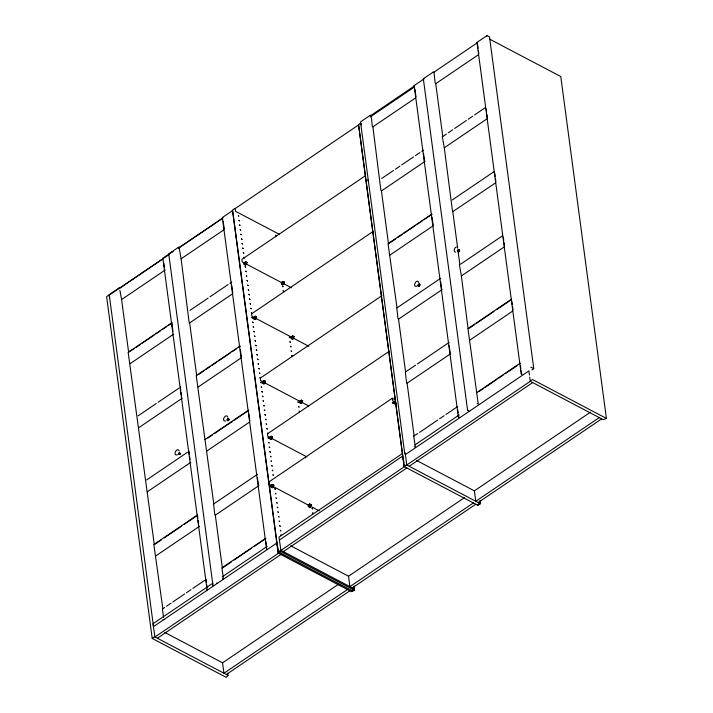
<?xml version="1.0" encoding="UTF-8"?>
<svg xmlns="http://www.w3.org/2000/svg" width="713" height="713" viewBox="0 0 713 713"><rect width="100%" height="100%" fill="white"/><g stroke="black" fill="none" stroke-linecap="round" stroke-linejoin="round"><path stroke-width="1.07" d="M227.723 673.277L228.008 675.363L226.19 677.35L152.226 638.447L106.611 296.581L109.107 294.968M152.226 638.447L154.721 636.834L228.008 675.363M353.978 585.943L354.566 590.355L351.491 591.674L278.159 553.101L232.59 211.137M278.159 553.101L280.646 551.497L354.566 590.355M353.693 586.674L353.969 588.76L352.16 590.747L278.195 551.844L232.581 209.978L235.076 208.365M404.173 466.543L358.559 124.534M479.002 504.029L480.535 503.752L406.535 464.867L404.128 466.445L358.514 124.641L360.671 123.028M404.048 466.48L406.615 464.894M119.624 288.293L163.322 258.561M180.344 386.803L180.763 390.136M222.741 218L179.132 247.554L181.102 258.81L189.114 322.347L189.658 322.9L196.699 375.715L196.235 375.742L213.802 503.895L257.411 474.35M244.443 263.4L244.737 264.291M239.844 346.188L196.325 375.555M248.391 410.278L204.881 439.645M281.876 283.507L282.17 283.926M389.146 351.357L267.464 433.825L267.794 436.285L269.559 437.274L269.772 438.869C271.448 441.329 274.068 436.187 271.1 436.231L269.559 437.274M268.783 482.033L392.31 398.255L395.332 399.824M271.43 486.453L271.724 486.872M265.494 538.467L221.903 567.887L223.481 579.027M300.253 402.248L300.547 402.667M308.765 506.078L309.255 506.471L308.747 506.185M365.377 175.772L241.894 259.389L242.224 261.849L243.989 262.847L244.202 264.434C245.878 266.903 248.498 261.76 245.53 261.796L243.989 262.847M414.52 86.059L414.146 85.587L424.11 78.831M392.31 398.255L392.658 400.822L395.76 402.471L395.973 404.066L394.111 403.594M402.435 453.53L278.961 537.147L280.94 550.365L404.423 466.676M431.623 214.239L388.032 243.668L397.034 307.856L440.643 278.311M511.667 299.059L467.978 328.666L478.236 404.013L477.175 403.496M227.295 419.734A1.087 0.668 -62.3 0 0 227.937 420.688A1.087 0.668 -62.3 0 0 228.793 419.191A1.087 0.668 -62.3 0 0 227.714 419.012C229.372 418.647 227.242 421.472 227.349 419.627M457.96 250.655C458.129 252.723 459.849 248.997 458.12 250.316M153.527 625.809L153.562 626.406M207.171 589.464L207.198 590.061M213.035 585.07L213.071 585.667M266.671 548.725L267.215 549.589M404.815 453.129L404.85 453.726M458.459 416.775L459.003 417.64L458.423 415.073M467.657 409.948L469.297 411.383M521.301 373.594L521.845 374.459L521.123 370.822M457.621 249.942L457.345 250.423M244.202 264.434L245.53 261.796M244.461 264.416L245.682 262.01L244.265 262.972L244.461 264.416L245.593 265.013L246.823 262.607M253.881 318.871L255.209 316.233L253.668 317.276L253.881 318.871C255.557 321.331 258.168 316.189 255.209 316.233M256.493 317.044L255.272 319.442M281.537 284.068L282.874 281.43L281.332 282.473L281.537 284.068C283.221 286.528 285.833 281.385 282.874 281.43M281.795 284.041L283.016 281.644L281.599 282.598L281.795 284.041L282.936 284.647L284.157 282.241M262.366 381.589C261.912 386.214 265.842 377.703 262.366 381.589L260.601 380.59L260.307 378.104L381.954 295.672M264.095 383.674L265.191 381.357M262.58 383.184C264.256 385.644 266.867 380.501 263.908 380.546M291.216 338.497L292.544 335.859L291.002 336.91L291.216 338.497C292.891 340.966 295.512 335.814 292.544 335.859M293.836 336.67L292.615 339.076M271.1 436.231L270.156 438.762L271.252 436.445L269.835 437.399L270.022 438.843L271.296 439.36L272.384 437.042M301.243 400.171L300.173 402.64L301.563 403.371L302.642 400.902L301.243 400.171L299.701 401.223L299.915 402.809L301.563 403.371M302.535 400.982L301.314 403.389M271.092 487.015L272.419 484.377L270.878 485.419L271.092 487.015C272.963 489.965 275.334 482.549 272.268 486.15L271.154 485.544L272.571 484.59L271.35 486.997L271.154 485.544M273.712 485.188L272.482 487.594L272.295 486.141L272.482 487.745M308.221 505.054C307.766 509.679 311.697 501.168 308.221 505.054L269.086 484.35M311.046 504.813L309.825 507.219M310.084 507.201L311.153 504.742L309.611 505.784L310.084 507.201L308.684 506.471M118.857 288.204L119.722 288.105M172.501 251.849L172.974 251.52M178.366 247.464L179.221 247.366M232.01 211.11L232.483 210.781M370.154 115.515L371.125 115.453L372.346 126.308L372.89 126.861L380.894 190.398L381.437 190.959L388.487 243.766L395.751 238.846M432.996 72.334L433.967 72.271L435.188 83.127L435.732 83.679L442.773 136.495L446.409 134.035M486.631 35.989L487.104 35.65L489.51 36.916L533.77 368.657L531.951 369.887M278.195 551.782L280.69 550.231L353.969 588.76M179.061 453.067L179.756 453.521L178.758 453.887M169.088 254.577L109.151 295.2L109.615 297.927M171.993 322.677L128.18 352.382L154.302 544.634L161.566 539.714M367.828 179.774L367.961 180.781M171.878 322.65L172.92 331.393M262.972 382.025L262.963 382.783M270.174 437.72L270.806 438.985L270.673 437.978M197.528 514.929L153.848 544.536L162.849 608.733L164.667 607.494M433.308 72.004L423.344 78.751L467.594 410.412M521.239 374.067L476.988 42.406L486.952 35.65M370.466 115.185L360.502 121.932L404.752 453.593M433.852 72.245L477.452 42.691M371.01 115.426L414.618 85.872M358.648 124.882L235.121 208.597L235.584 211.324L279.478 234.408M370.225 116.959L414.458 86.986M212.973 585.542L168.723 253.881L178.687 247.126M232.322 210.781L222.358 217.527L266.609 549.188M153.464 626.281L109.214 294.621L119.178 287.865M172.813 251.52L162.849 258.266L207.109 589.927M178.303 248.329L222.536 218.356M435.732 83.679L478.423 54.749M372.89 126.861L415.581 97.931M181.102 258.81L223.802 229.88M119.909 290.432L121.593 299.549L165.202 270.004M245.593 265.165L245.406 263.569L246.93 262.536M448.227 132.805L452.773 129.721M454.582 128.492L466.4 120.488M468.209 119.258L472.755 116.183M474.573 114.945L485.473 107.556M381.749 178.446L393.558 170.443M395.376 169.213L399.922 166.129M401.74 164.899L413.549 156.896M415.367 155.666L419.904 152.591M421.722 151.361L423.54 150.122M189.97 310.396L208.134 298.079M209.952 296.849L228.124 284.532M229.942 283.302L231.761 282.072M128.269 352.204L134.097 348.666M135.916 347.436L140.452 344.361M142.27 343.131L154.079 335.128M155.897 333.889L160.443 330.814M162.261 329.584L166.797 326.509M168.616 325.271L171.343 323.426M442.773 136.495L442.31 136.522L444.279 147.778L486.979 118.839M381.437 190.959L425.046 161.405M189.658 322.9L232.349 293.97M130.149 363.639L173.758 334.094M284.264 282.161L282.722 283.204L245.379 263.578M373.255 231.36L251.573 313.827L252.019 316.412L255.058 318.007L256.6 316.964M253.944 317.401L255.352 316.438L254.131 318.845L253.944 317.401L255.076 317.998L255.272 319.602M452.238 199.97L494.029 171.655M397.569 237.607L402.114 234.532M403.932 233.303L415.741 225.299M417.56 224.069L422.096 220.985M423.914 219.756L432.096 214.221M198.517 374.485L203.971 370.787M205.79 369.557L210.326 366.482M212.144 365.252L216.69 362.168M218.508 360.938L230.317 352.935M232.135 351.705L236.671 348.63M238.49 347.391L240.308 346.161M138.108 415.839L156.272 403.522M158.09 402.292L178.981 388.13M444.279 147.778L452.577 211.734L495.526 182.929M389.993 255.049L433.593 225.495M198.205 386.999L240.905 358.06M138.696 427.738L182.305 398.184M291.278 337.026L292.695 336.073L291.474 338.479L291.278 337.026L292.419 337.632L292.606 339.228M292.392 337.641L293.943 336.589M263.97 383.915L263.774 382.311L265.298 381.277M460.785 264.06L502.576 235.745M207.982 437.96L212.519 434.885M214.337 433.647L232.509 421.338M234.327 420.109L248.864 410.26M146.655 479.929L187.537 452.229M457.969 250.379L459.876 264.675L459.413 264.701L461.382 275.958L504.082 247.028M396.784 307.731L397.997 318.586L398.54 319.139L442.149 289.585M206.761 451.088L249.452 422.149M147.252 491.827L190.861 462.274M300.173 402.792L299.977 401.348L301.394 400.385L299.915 402.809M302.642 400.902L301.091 401.954L263.757 382.32M272.491 436.962L270.949 438.005L271.163 439.6M469.341 328.158L474.787 324.46M476.605 323.23L493.868 311.536M496.596 309.683L511.132 299.834M415.581 365.181L405.59 371.954L398.54 319.139M417.399 363.951L449.199 342.4M164.293 537.869L181.557 526.167M184.275 524.322L196.084 516.319M469.938 340.048L512.629 311.118M405.341 371.821L406.553 382.676L407.096 383.229L450.696 353.684M213.552 503.761L214.765 514.626L215.308 515.178L258.917 485.624M155.808 555.917L199.408 526.363L198.865 525.811M395.973 404.066L392.818 402.783L394.369 401.74L394.574 403.487L395.715 404.235M392.97 402.997L394.387 402.034L395.519 402.64M392.845 402.934L394.574 403.487M476.605 392.703L520.214 363.149M478.797 391.633L483.343 388.549M485.161 387.319L496.97 379.316M498.788 378.086L503.325 375.011M505.143 373.781L516.952 365.778M414.333 446.677L415.394 447.194L413.692 435.937L417.773 433.584M419.592 432.345L437.764 420.037M439.573 418.807L444.119 415.724M445.937 414.494L457.746 406.49M231.44 561.835L222.358 567.994L215.308 515.178M234.167 559.99L251.431 548.288M254.149 546.443L265.967 538.44M166.486 606.264L171.031 603.189M172.84 601.959L184.649 593.956M186.467 592.726L191.013 589.642M192.831 588.412L204.64 580.409M414.984 444.894L459.217 414.913M212.929 583.136L152.992 623.75L154.971 636.967L278.453 553.279L277.205 543.912M222.144 576.888L267.295 546.292M404.913 452.675L405.403 454.591L528.886 370.903L529.447 375.074M279.549 539.955L402.765 455.99M153.58 626.558L277.072 542.869M530.276 381.321L406.793 465.001L405.403 454.591M283.346 551.63L406.829 467.942M409.191 466.266L532.682 382.587M157.377 638.233L280.86 554.545M416.615 460.482L474.386 490.856L590.498 412.167M290.77 545.846L348.532 576.22L464.644 497.531M164.801 632.449L222.563 662.823L338.675 584.134M599.259 417.586L475.776 501.266L474.386 490.856M473.405 502.941L349.923 586.63L348.532 576.22M347.436 589.544L223.953 673.232L222.563 662.823M352.329 587.895L475.812 504.207M478.173 502.531L601.665 418.852M226.36 674.498L349.842 590.81M477.46 505.071L479.822 503.396L479.546 501.31M606.389 418.388L603.305 419.716L529.973 381.143L532.468 379.53L606.389 418.388L560.774 76.532L489.813 39.224M456.409 246.93C454.404 247.518 452.924 251.707 455.607 252.233M417.069 286.163C411.588 288.212 416.624 277.393 418.772 282.553M177.537 454.716C172.1 456.775 176.993 446.026 179.23 451.053M225.513 421.089C220.656 421.472 226.021 412.488 227.795 417.132M361.072 123.215L361.179 124.935M244.826 264.291L244.889 263.819M468.058 328.613L461.382 275.958M395.127 402.613L395.367 402.872M305.556 457.407L305.494 457.88M222.492 217.563L222.955 217.848M162.983 258.302L163.446 258.587M530.82 367.142L533.77 368.657M467.978 410.323L468.53 410.572M276.189 542.272L276.742 542.522M222.554 578.626L223.606 579.134M216.69 583.011L217.233 583.261M163.045 619.365L163.972 619.766M477.068 42.45L477.576 42.718M245.548 261.947L246.948 262.678M282.892 281.573L284.282 282.303M281.599 282.598L282.74 283.195L282.936 284.799M283.685 283.712L291.421 287.776M255.227 316.376L256.618 317.107M292.571 336.001L293.961 336.741M256.029 318.515L308.818 346.277M254.131 318.693L255.53 319.424M291.474 338.327L292.865 339.058M392.818 402.783L394.449 403.567M263.926 380.689L265.316 381.419M301.269 400.314L302.66 401.054M299.977 401.348L301.118 401.945L301.305 403.54M302.062 402.462L308.827 406.018M262.83 383.006L264.229 383.737M478.28 504.439L478.913 504.777L478.013 505.383L404.093 466.525M271.118 436.374L272.518 437.105M306.902 456.908L270.949 438.005L271.163 439.449M272.419 484.377L273.837 485.25M309.763 504.011L311.171 504.884M309.611 505.784L319.272 510.865M271.35 486.836L272.74 487.567M308.426 506.64L309.825 507.38M162.849 608.733L162.386 608.75L163.527 617.315M282.036 283.819C283.836 284.469 281.189 282.081 281.858 283.605M244.844 263.338L245.397 264.443L244.702 264.193M395.26 402.72C393.3 401.651 396.339 405.064 395.225 402.622M254.372 318.622C255.316 318.15 254.202 318.15 254.265 318.47M300.414 402.569C302.223 403.825 299.763 400.26 300.307 402.408M263.07 382.934L263.774 383.184L263.48 382.293M309.068 505.553L309.629 506.649L308.961 506.497M271.591 486.765C273.4 488.031 270.94 484.457 271.484 486.614M291.537 338.042C293.408 339.923 291.296 335.859 291.608 338.096M416 96.923L414.948 89.268M424.556 161.013L423.504 153.357M433.103 225.103L432.051 217.447M441.659 289.193L440.607 281.546M450.206 353.291L449.154 345.636M224.221 228.864L223.169 221.217M232.768 292.963L231.716 285.307M241.324 357.053L240.272 349.397M249.871 421.142L248.819 413.487M258.427 485.232L257.375 477.585M529.723 377.15L530.133 380.279M477.648 45.017L478.075 48.226M478.361 50.365L478.788 53.573M486.204 109.107L486.631 112.315M486.917 114.454L487.344 117.672M494.751 173.197L495.178 176.414M495.464 178.553L495.891 181.762M503.307 237.295L503.735 240.504M504.02 242.643L504.447 245.851M511.854 301.385L512.282 304.594M512.567 306.733L512.995 309.941M520.41 365.475L520.838 368.683M452.835 211.868L457.675 248.177M480.099 500.446L480.535 503.752M457.71 409.725L458.138 412.934M414.146 85.587L458.397 417.248M407.096 383.229L414.137 436.044M403.451 459.395L403.87 462.514M265.922 541.675L266.35 544.884M163.803 263.026L164.373 267.304M181.049 392.275L181.476 395.483M188.883 451.017L189.31 454.226M189.596 456.365L190.032 459.582M197.439 515.107L197.866 518.324M198.152 520.463L198.579 523.672M205.986 579.206L206.413 582.414M206.699 584.553L207.135 587.762M121.593 299.549L128.643 352.365M458.04 250.236A0.909 0.561 -62.3 0 1 459.065 250.094A0.909 0.561 -62.3 0 1 458.432 251.431A0.909 0.561 -62.3 0 1 457.844 250.664M458.147 250.254A1.087 0.668 -62.3 0 1 459.395 250.147A1.087 0.668 -62.3 0 1 458.486 251.742A1.087 0.668 -62.3 0 1 458.013 250.504M458.914 249.871A1.087 0.668 -62.3 0 1 459.591 250.655A1.087 0.668 -62.3 0 1 458.611 251.849A1.087 0.668 -62.3 0 1 458.103 250.869M178.865 453.129A0.909 0.561 -62.3 0 1 179.863 452.924A0.909 0.561 -62.3 0 1 179.364 454.261A0.909 0.561 -62.3 0 1 178.624 453.771M180.068 453.62A0.909 0.561 -62.3 0 1 179.07 454.457M180.086 453.878A1.087 0.668 -62.3 0 1 179.578 454.502M179.961 454.439A1.087 0.668 -62.3 0 1 179.765 454.6M227.741 418.887A0.909 0.561 -62.3 0 1 228.49 419.306A0.909 0.561 -62.3 0 1 227.705 420.438A0.909 0.561 -62.3 0 1 227.233 419.627M227.768 419.128A0.909 0.561 -62.3 0 1 228.677 419.342A0.909 0.561 -62.3 0 1 227.839 420.554A0.909 0.561 -62.3 0 1 227.5 419.511M228.926 419.084A1.087 0.668 -62.3 0 1 228.704 420.305M228.525 420.518A1.087 0.668 -62.3 0 1 228.329 420.679M238.374 215.683L238.775 216.262L238.454 215.629M238.998 220.317L239.47 220.834L238.998 220.317M239.613 224.943L240.014 225.513L239.693 224.88M240.228 229.568L240.709 230.085L240.228 229.568M240.842 234.194L241.324 234.72L240.842 234.194M241.466 238.819L241.939 239.345L241.466 238.819M242.081 243.454L242.554 243.971L242.081 243.454M242.696 248.079L243.178 248.596L242.696 248.079M243.32 252.705L243.793 253.222L243.32 252.705M243.935 257.331L244.407 257.856L243.935 257.331M245.165 266.591L245.646 267.108L245.165 266.591M245.789 271.216L246.261 271.733L245.789 271.216M246.404 275.842L246.805 276.421L246.484 275.788M247.019 280.467L247.5 280.993L247.019 280.467M247.634 285.102L248.115 285.619L247.634 285.102M248.258 289.728L248.73 290.244L248.258 289.728M248.873 294.353L249.354 294.87L248.873 294.353M249.488 298.979L249.969 299.505L249.488 298.979M250.111 303.613L250.584 304.13L250.111 303.613M250.726 308.239L251.199 308.756L250.726 308.239M251.341 312.864L251.823 313.381L251.341 312.864M251.956 317.49L252.438 318.016L251.956 317.49M252.58 322.116L253.053 322.641L252.58 322.116M253.195 326.75L253.668 327.267L253.195 326.75M253.81 331.376L254.291 331.893L253.81 331.376M254.434 336.001L254.906 336.518L254.434 336.001M255.049 340.627L255.521 341.153L255.049 340.627M255.664 345.261L256.145 345.778L255.664 345.261M256.279 349.887L256.76 350.404L256.279 349.887M256.903 354.513L257.375 355.029L256.903 354.513M257.518 359.138L257.99 359.664L257.518 359.138M258.133 363.764L258.614 364.29L258.133 363.764M258.748 368.398L259.229 368.915L258.748 368.398M259.372 373.024L259.844 373.541L259.372 373.024M275.717 235.317L276.189 235.834L275.717 235.317M259.987 377.649L260.468 378.166L259.987 377.649M260.601 382.275L261.083 382.801L260.601 382.275M261.225 386.909L261.698 387.426L261.225 386.909M261.84 391.535L262.313 392.052L261.84 391.535M262.455 396.161L262.937 396.678L262.455 396.161M263.07 400.786L263.552 401.312L263.07 400.786M263.694 405.412L264.166 405.938L263.694 405.412M264.309 410.046L264.79 410.563L264.309 410.046M264.924 414.672L265.405 415.189L264.924 414.672M265.548 419.297L266.02 419.814L265.548 419.297M266.163 423.923L266.635 424.449L266.163 423.923M282.508 286.216L282.981 286.742L282.508 286.216M266.778 428.558L267.259 429.074L266.778 428.558M283.123 290.851L283.605 291.367L283.123 290.851M267.393 433.183L267.874 433.7L267.393 433.183M268.017 437.809L268.489 438.326L268.017 437.809M268.632 442.434L269.104 442.951L268.632 442.434M269.247 447.06L269.728 447.586L269.247 447.06M269.862 451.694L270.343 452.211L269.862 451.694M270.485 456.32L270.958 456.837L270.485 456.32M271.1 460.946L271.582 461.463L271.1 460.946M271.715 465.571L272.197 466.097L271.715 465.571M272.339 470.206L272.812 470.723L272.339 470.206M272.954 474.831L273.427 475.348L272.954 474.831M289.3 337.124L289.701 337.695L289.38 337.062M289.915 341.75L290.396 342.267L289.915 341.75M290.53 346.375L291.011 346.892L290.53 346.375M274.808 488.708L275.28 489.234L274.808 488.708M291.154 351.001L291.626 351.527L291.154 351.001M275.423 493.343L275.904 493.859L275.423 493.343M291.769 355.635L292.25 356.152L291.769 355.635M276.038 497.968L276.519 498.485L276.038 497.968M276.662 502.594L277.134 503.111L276.662 502.594M277.277 507.219L277.749 507.745L277.277 507.219M277.892 511.854L278.373 512.371L277.892 511.854M278.507 516.479L278.988 516.996L278.507 516.479M279.131 521.105L279.603 521.622L279.131 521.105M279.746 525.731L280.218 526.247L279.746 525.731M280.361 530.356L280.842 530.882L280.361 530.356M280.984 534.991L281.457 535.508L280.984 534.991M297.945 401.909L298.417 402.426L297.945 401.909M298.56 406.535L299.041 407.052L298.56 406.535M299.175 411.16L299.656 411.686L299.175 411.16M312.142 508.342L312.624 508.859L312.142 508.342M312.766 512.968L313.239 513.485L312.766 512.968M418.317 284.986C418.861 287.134 419.877 282.749 418.317 284.986M264.051 380.751L262.83 383.157L262.642 381.713L264.051 380.751M309.905 504.216L308.684 506.622L308.488 505.178L309.905 504.216M458.735 251.466A0.909 0.561 -62.3 0 0 459.145 250.005A0.909 0.561 -62.3 0 0 458.031 250.762A0.909 0.561 -62.3 0 0 458.735 251.466M418.896 285.699A0.909 0.561 -62.3 0 0 419.315 284.237A0.909 0.561 -62.3 0 0 418.201 284.995A0.909 0.561 -62.3 0 0 418.896 285.699M419.092 285.797A0.909 0.561 -62.3 0 0 419.502 284.335A0.909 0.561 -62.3 0 0 418.388 285.093A0.909 0.561 -62.3 0 0 419.092 285.797M419.11 285.949A1.087 0.668 -62.3 0 0 419.601 284.193A1.087 0.668 -62.3 0 0 418.264 285.093A1.087 0.668 -62.3 0 0 419.11 285.949M419.297 286.047A1.087 0.668 -62.3 0 0 419.797 284.291A1.087 0.668 -62.3 0 0 418.46 285.2A1.087 0.668 -62.3 0 0 419.297 286.047"/></g></svg>
